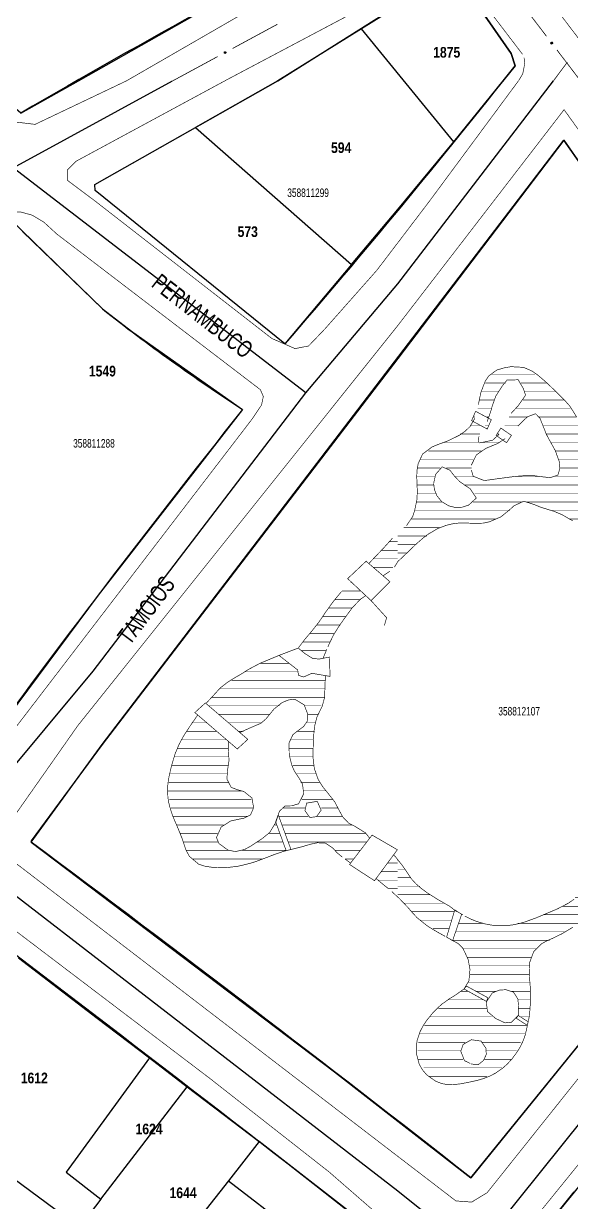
# Model space of a CAD drawing. Extents: x 200120 to 201962, y 4837541 to 4839252.
# Drawn here: x 201071.2 to 201200, y 4838482 to 4838759.2 of the extents above; entities that cross this region are included whole.
import ezdxf
from ezdxf.enums import TextEntityAlignment as Align

# ---------------------------------------------------------------- set-up
doc = ezdxf.new("R2010")
doc.units = 0
doc.header["$LTSCALE"] = 3
doc.header["$MEASUREMENT"] = 0
for name, color, linetype in [('CD-MALHA-LOTES', 40, 'CONTINUOUS'), ('CD_TXT_QUADRA', 7, 'CONTINUOUS'), ('HD-CURSO-PERENE', 170, 'CONTINUOUS'), ('HD-HACH-HIDROG', 160, 'CONTINUOUS'), ('HD-LAGOS-PERENE', 170, 'CONTINUOUS'), ('RU-QUADRAS', 210, 'CONTINUOUS'), ('SV-EIXO-RUA-PAV', 20, 'CONTINUOUS'), ('SV-PONTE-BUEIRO', 7, 'CONTINUOUS'), ('SV-RUA-PAVIM-S-GUIA-C-GUIA', 7, 'CONTINUOUS'), ('SV-TXT-RUA-PAV-S-GUIA-C-GUIA', 7, 'CONTINUOUS'), ('Th_NmrPort', 1, 'CONTINUOUS')]:
    doc.layers.add(name, color=color, linetype=linetype)
doc.styles.add('ARIAL', font='ARIAL.TTF')
doc.styles.get("Standard").update_dxf_attribs({"font": 'swisscbo.ttf'})

# ---------------------------------------------------------------- blocks, each defined once
blk = doc.blocks.new('*X11')
at = {"layer": 'HD-HACH-HIDROG', "const_width": 0.13}
for points in [[(201210.890618, 4838563.671278), (201214.92826, 4838563.671318)], [(201209.262786, 4838561.671228), (201215.197463, 4838561.671288)], [(201205.373453, 4838557.671124), (201212.091648, 4838557.671191)], [(201207.469318, 4838559.671177), (201213.652172, 4838559.671239)], [(201203.192215, 4838555.671069), (201210.48648, 4838555.671142)], [(201197.799749, 4838551.670949), (201206.778422, 4838551.671039)], [(201200.852047, 4838553.671012), (201208.764419, 4838553.671091)], [(201174.188808, 4838549.67068), (201174.506343, 4838549.670683)], [(201193.393474, 4838549.670872), (201204.535617, 4838549.670983)], [(201173.498357, 4838547.67064), (201179.138388, 4838547.670696)], [(201187.400069, 4838547.670779), (201201.772126, 4838547.670923)], [(201172.117454, 4838543.67056), (201194.9466, 4838543.670788)], [(201172.807906, 4838545.6706), (201198.464953, 4838545.670856)], [(201174.391255, 4838541.67055), (201191.741195, 4838541.670723)], [(201175.524446, 4838539.670528), (201190.546253, 4838539.670678)], [(201176.017243, 4838537.6705), (201190.222415, 4838537.670642)], [(201176.18825, 4838535.670469), (201190.18547, 4838535.670609)], [(201175.59253, 4838533.67043), (201190.285471, 4838533.670577)], [(201170.965045, 4838529.670317), (201179.391254, 4838529.670402)], [(201174.089612, 4838531.670382), (201175.780338, 4838531.670399)], [(201177.617227, 4838531.670417), (201182.226541, 4838531.670463)], [(201180.202134, 4838529.67041), (201180.202134, 4838529.67041)], [(201185.976041, 4838531.670501), (201190.385473, 4838531.670545)], [(201187.470831, 4838529.670483), (201190.365465, 4838529.670511)], [(201168.737535, 4838527.670262), (201180.079995, 4838527.670376)], [(201187.59671, 4838527.670451), (201190.367791, 4838527.670478)], [(201166.702279, 4838525.670209), (201181.318268, 4838525.670355)], [(201187.316739, 4838525.670415), (201187.316739, 4838525.670415)], [(201188.043168, 4838525.670422), (201190.076004, 4838525.670443)], [(201164.249134, 4838521.670118), (201189.147793, 4838521.670367)], [(201165.475707, 4838523.670164), (201189.658231, 4838523.670405)], [(201189.693796, 4838523.670406), (201189.693796, 4838523.670406)], [(201164.046543, 4838519.670083), (201175.062302, 4838519.670193)], [(201179.022817, 4838519.670233), (201188.137805, 4838519.670324)], [(201163.886682, 4838517.670049), (201174.041494, 4838517.67015)], [(201163.942699, 4838515.670016), (201174.563338, 4838515.670122)], [(201179.47287, 4838515.670172), (201185.852594, 4838515.670235)], [(201179.957822, 4838517.670209), (201187.127816, 4838517.670281)], [(201165.271744, 4838513.669997), (201183.688792, 4838513.670181)], [(201166.60079, 4838511.669977), (201180.188226, 4838511.670113)]]:
    blk.add_lwpolyline(points, dxfattribs=at)
blk = doc.blocks.new('*X10')
at = {"layer": 'HD-HACH-HIDROG', "const_width": 0.13}
for points in [[(201159.2, 4838562.400182), (201159.355709, 4838562.400184)], [(201159.2, 4838560.400149), (201160.84942, 4838560.400166)], [(201159.2, 4838558.400116), (201162.305499, 4838558.400147)], [(201159.2, 4838556.400083), (201164.392468, 4838556.400135)], [(201159.2, 4838554.40005), (201166.876711, 4838554.400127)], [(201160.583239, 4838552.400031), (201170.131177, 4838552.400126)], [(201162.429744, 4838550.400016), (201172.484427, 4838550.400117)], [(201164.57524, 4838548.400005), (201171.886285, 4838548.400078)], [(201167.47085, 4838546.400001), (201171.288142, 4838546.400039)]]:
    blk.add_lwpolyline(points, dxfattribs=at)
blk = doc.blocks.new('*X6')
at = {"layer": 'HD-HACH-HIDROG', "const_width": 0.13}
for points in [[(201181.263297, 4838676.720947), (201191.504645, 4838676.721049)], [(201179.778399, 4838674.720899), (201184.575349, 4838674.720947)], [(201188.154752, 4838674.720983), (201194.214347, 4838674.721043)], [(201178.461892, 4838670.72082), (201181.95884, 4838670.720855)], [(201178.936281, 4838672.720857), (201182.95182, 4838672.720898)], [(201188.693458, 4838670.720922), (201198.213136, 4838670.721017)], [(201188.984239, 4838672.720958), (201196.324748, 4838672.721031)], [(201177.987503, 4838668.720782), (201181.30473, 4838668.720815)], [(201186.923676, 4838668.720871), (201199.750488, 4838668.720999)], [(201176.93777, 4838666.720738), (201177.384666, 4838666.720743)], [(201180.005839, 4838666.720769), (201180.65062, 4838666.720776)], [(201185.393109, 4838666.720823), (201189.687095, 4838666.720866)], [(201192.431794, 4838666.720893), (201201.266702, 4838666.720982)], [(201173.842308, 4838662.720641), (201178.558237, 4838662.720689)], [(201176.187281, 4838664.720698), (201178.687444, 4838664.720723)], [(201179.704897, 4838664.720733), (201180.613048, 4838664.720742)], [(201182.539204, 4838662.720728), (201183.01848, 4838662.720733)], [(201184.31452, 4838664.720779), (201187.633991, 4838664.720812)], [(201185.463094, 4838662.720758), (201185.551422, 4838662.720759)], [(201193.358196, 4838664.72087), (201201.864667, 4838664.720955)], [(201194.138275, 4838662.720844), (201202.462632, 4838662.720928)], [(201170.028672, 4838660.72057), (201178.160821, 4838660.720652)], [(201178.361535, 4838660.720654), (201182.90588, 4838660.720699)], [(201184.726873, 4838660.720717), (201184.833616, 4838660.720718)], [(201195.167163, 4838660.720822), (201203.33575, 4838660.720903)], [(201166.348862, 4838658.7205), (201178.815669, 4838658.720625)], [(201196.19605, 4838658.720799), (201204.442165, 4838658.720881)], [(201163.898178, 4838654.72041), (201169.17781, 4838654.720463)], [(201164.440996, 4838656.720448), (201176.9411, 4838656.720573)], [(201170.589492, 4838654.720477), (201176.605097, 4838654.720537)], [(201196.975912, 4838656.720774), (201205.524571, 4838656.720859)], [(201197.324413, 4838654.720744), (201206.371236, 4838654.720835)], [(201163.705483, 4838652.720375), (201167.967912, 4838652.720418)], [(201172.656382, 4838652.720465), (201176.995404, 4838652.720508)], [(201186.699066, 4838652.720605), (201192.726532, 4838652.720665)], [(201196.28653, 4838652.720701), (201207.217902, 4838652.72081)], [(201163.678838, 4838650.720342), (201167.749503, 4838650.720382)], [(201163.700913, 4838648.720309), (201168.329875, 4838648.720355)], [(201174.790362, 4838650.720453), (201207.964442, 4838650.720785)], [(201177.295915, 4838648.720445), (201208.540692, 4838648.720757)], [(201163.585079, 4838646.720275), (201169.704711, 4838646.720336)], [(201176.907418, 4838646.720408), (201188.558516, 4838646.720525)], [(201189.447763, 4838646.720533), (201209.116942, 4838646.72073)], [(201163.144131, 4838644.720237), (201185.631742, 4838644.720462)], [(201195.331431, 4838644.720559), (201209.866815, 4838644.720705)], [(201160.554474, 4838640.720146), (201169.229822, 4838640.720232)], [(201162.376797, 4838642.720197), (201182.408975, 4838642.720397)], [(201199.512727, 4838642.720568), (201210.686333, 4838642.72068)], [(201203.256563, 4838640.720573), (201211.193359, 4838640.720652)], [(201159.2, 4838638.720099), (201166.067923, 4838638.720168)], [(201206.750353, 4838638.720575), (201209.817805, 4838638.720605)], [(201159.2, 4838636.720066), (201163.416993, 4838636.720108)], [(201159.2, 4838634.720033), (201161.308496, 4838634.720054)]]:
    blk.add_lwpolyline(points, dxfattribs=at)
blk = doc.blocks.new('*X3')
at = {"layer": 'HD-HACH-HIDROG', "const_width": 0.13}
for points in [[(201155.308321, 4838559.82006), (201159.2, 4838559.820099)], [(201156.78771, 4838561.820108), (201159.2, 4838561.820132)], [(201154.557353, 4838557.82002), (201159.2, 4838557.820066)], [(201156.952354, 4838555.820011), (201159.2, 4838555.820033)]]:
    blk.add_lwpolyline(points, dxfattribs=at)
blk = doc.blocks.new('*X2')
at = {"layer": 'HD-HACH-HIDROG', "const_width": 0.13}
for points in [[(201126.800136, 4838608.800899), (201133.644764, 4838608.800968)], [(201120.118152, 4838604.800766), (201142.128765, 4838604.800987)], [(201123.30951, 4838606.800831), (201135.723686, 4838606.800956)], [(201117.249306, 4838602.800705), (201142.054399, 4838602.800953)], [(201114.727354, 4838598.800614), (201131.47901, 4838598.800781)], [(201115.418902, 4838600.800653), (201141.980034, 4838600.800919)], [(201137.101599, 4838598.800837), (201141.210782, 4838598.800878)], [(201117.05919, 4838596.800604), (201128.97504, 4838596.800723)], [(201138.032415, 4838596.800814), (201140.44121, 4838596.800838)], [(201110.742413, 4838594.800508), (201114.294214, 4838594.800543)], [(201119.391027, 4838594.800594), (201127.126825, 4838594.800672)], [(201137.635236, 4838594.800777), (201139.967179, 4838594.8008)], [(201108.437948, 4838590.800419), (201118.953364, 4838590.800524)], [(201109.581443, 4838592.800463), (201116.623789, 4838592.800534)], [(201121.722863, 4838592.800585), (201122.978581, 4838592.800597)], [(201133.958534, 4838590.800674), (201139.37, 4838590.800728)], [(201135.499585, 4838592.800722), (201139.663328, 4838592.800764)], [(201107.331895, 4838588.800375), (201119.342172, 4838588.800495)], [(201133.551049, 4838588.800637), (201139.37, 4838588.800695)], [(201106.045857, 4838584.800296), (201119.340862, 4838584.800429)], [(201106.688876, 4838586.800335), (201119.45214, 4838586.800463)], [(201133.775052, 4838586.800606), (201139.37, 4838586.800662)], [(201134.436464, 4838584.80058), (201139.47039, 4838584.80063)], [(201105.634283, 4838582.800259), (201119.059089, 4838582.800393)], [(201135.263173, 4838582.800555), (201139.949161, 4838582.800602)], [(201105.331694, 4838580.800223), (201119.30185, 4838580.800362)], [(201136.376281, 4838580.800533), (201140.923532, 4838580.800579)], [(201105.029106, 4838578.800187), (201122.449121, 4838578.800361)], [(201105.441705, 4838576.800158), (201124.783675, 4838576.800351)], [(201136.609206, 4838576.800469), (201143.915141, 4838576.800542)], [(201137.05516, 4838578.800507), (201142.335381, 4838578.80056)], [(201105.876494, 4838574.800129), (201125.105316, 4838574.800321)], [(201132.074956, 4838574.800391), (201137.38508, 4838574.800444)], [(201141.184864, 4838574.800482), (201145.114885, 4838574.800521)], [(201106.311283, 4838572.8001), (201123.79318, 4838572.800275)], [(201130.926278, 4838572.800347), (201130.926627, 4838572.800347)], [(201131.218162, 4838572.800349), (201138.130004, 4838572.800419)], [(201140.196153, 4838572.800439), (201146.175873, 4838572.800499)], [(201107.135669, 4838570.800076), (201118.236322, 4838570.800187)], [(201107.968026, 4838568.800051), (201116.805388, 4838568.800139)], [(201128.779521, 4838568.800259), (201131.463357, 4838568.800286)], [(201130.208315, 4838570.800306), (201130.732861, 4838570.800312)], [(201131.951259, 4838570.800324), (201148.443691, 4838570.800489)], [(201132.684356, 4838568.800298), (201151.70095, 4838568.800488)], [(201108.736783, 4838566.800026), (201116.909391, 4838566.800107)], [(201126.084896, 4838566.800199), (201132.193852, 4838566.80026)], [(201133.417452, 4838566.800272), (201151.931465, 4838566.800458)], [(201109.426212, 4838564.8), (201119.604458, 4838564.800101)], [(201110.792576, 4838562.79998), (201127.507279, 4838562.800147)], [(201122.572104, 4838564.800131), (201132.924347, 4838564.800235)], [(201133.209937, 4838564.800237), (201133.221262, 4838564.800238)], [(201144.331112, 4838564.800349), (201150.393756, 4838564.800409)], [(201146.758134, 4838562.80034), (201148.856048, 4838562.800361)]]:
    blk.add_lwpolyline(points, dxfattribs=at)
blk = doc.blocks.new('*X1')
at = {"layer": 'HD-HACH-HIDROG', "const_width": 0.13}
for points in [[(201148.055912, 4838627.790371), (201148.38994, 4838627.790374)], [(201144.465066, 4838623.790269), (201150.502161, 4838623.79033)], [(201146.081267, 4838625.790318), (201150.519183, 4838625.790363)], [(201142.892318, 4838621.79022), (201148.52199, 4838621.790277)], [(201141.488203, 4838619.790173), (201146.992227, 4838619.790228)], [(201138.475879, 4838615.790077), (201144.305339, 4838615.790136)], [(201140.084089, 4838617.790126), (201145.648783, 4838617.790182)], [(201136.843058, 4838613.790028), (201143.291745, 4838613.790092)], [(201136.505125, 4838611.789992), (201142.37304, 4838611.79005)]]:
    blk.add_lwpolyline(points, dxfattribs=at)
blk = doc.blocks.new('*X0')
at = {"layer": 'HD-HACH-HIDROG', "const_width": 0.13}
for points in [[(201159.158555, 4838639.380199), (201159.2, 4838639.3802)], [(201155.359027, 4838635.380095), (201159.2, 4838635.380134)], [(201157.193511, 4838637.380147), (201159.2, 4838637.380167)], [(201153.449403, 4838633.380043), (201159.2, 4838633.380101)], [(201153.4036, 4838631.38001), (201158.098916, 4838631.380057)]]:
    blk.add_lwpolyline(points, dxfattribs=at)

msp = doc.modelspace()

# ---------------------------------------------------------------- linework, layer by layer
at = {"layer": 'CD-MALHA-LOTES'}
for p, q in [((201185.84, 4838752.2), (201174.07, 4838769.26)), ((201084.13, 4838745.75), (201117.33, 4838764.59)), ((201159.75, 4838763.66), (201150.66, 4838758.01)), ((201150.66, 4838758.01), (201130.96, 4838745.75)), ((201186.78, 4838749.31), (201185.84, 4838752.2)), ((201184.02, 4838745.75), (201186.78, 4838749.31))]:
    msp.add_line(p, q, dxfattribs=at)
at = {"layer": 'CD-MALHA-LOTES', "linetype": 'Continuous'}
for p, q in [((201172.42, 4838731.42), (201150.66, 4838758.01)), ((201070.55, 4838738.2), (201084.13, 4838745.75)), ((201130.96, 4838745.75), (201111.63, 4838734.82)), ((201172.42, 4838731.42), (201184.02, 4838745.75)), ((201089.02, 4838722.04), (201111.63, 4838734.82)), ((201111.63, 4838734.82), (201148.31, 4838702.55)), ((201198.29, 4838731.85), (201159.2, 4838680.46)), ((201279.53, 4838614.96), (201198.29, 4838731.85)), ((201159.2, 4838715.51), (201172.42, 4838731.42)), ((201087.91, 4838721.35), (201089.02, 4838722.04)), ((201087.99, 4838719.99), (201087.91, 4838721.35)), ((201132.63, 4838683.89), (201087.99, 4838719.99)), ((201148.31, 4838702.55), (201159.2, 4838715.51)), ((201070.94, 4838710.37), (201089.71, 4838692.14)), ((201148.31, 4838702.55), (201132.63, 4838683.89)), ((201089.71, 4838692.14), (201096.84, 4838686.65)), ((201096.84, 4838686.65), (201122.69, 4838668.49)), ((201159.2, 4838680.46), (201089.66, 4838589.67)), ((201122.69, 4838668.49), (201088.74, 4838624.86)), ((201088.74, 4838624.86), (201054.39, 4838578.81)), ((201176.41, 4838487.83), (201279.53, 4838614.96)), ((201089.66, 4838589.67), (201072.96, 4838567.06)), ((201072.96, 4838567.06), (201072.97, 4838566.75)), ((201072.97, 4838566.75), (201144.33, 4838512.73)), ((201070, 4838539.51), (201088.5, 4838525.39)), ((201088.5, 4838525.39), (201100.79, 4838516.03)), ((201100.79, 4838516.03), (201081.21, 4838489.15)), ((201100.79, 4838516.03), (201109.69, 4838509.25)), ((201031.2, 4838515.5), (201084.33, 4838476.23)), ((201144.33, 4838512.73), (201159.2, 4838501.16)), ((201089.34, 4838482.76), (201109.69, 4838509.25)), ((201109.69, 4838509.25), (201126.59, 4838496.36)), ((201159.2, 4838501.16), (201176.41, 4838487.83)), ((201126.59, 4838496.36), (201119.37, 4838487.14)), ((201159.2, 4838471.05), (201126.59, 4838496.36)), ((201081.21, 4838489.15), (201089.34, 4838482.76)), ((201119.37, 4838487.14), (201114.09, 4838480.41)), ((201119.37, 4838487.14), (201155.7, 4838459.14)), ((201089.34, 4838482.76), (201084.33, 4838476.23)), ((201191.07, 4838472.56), (201200.73, 4838484.5))]:
    msp.add_line(p, q, dxfattribs=at)
at = {"layer": 'HD-CURSO-PERENE', "const_width": 0.15}
for points in [[(201201.25, 4838666.77), (201199.66, 4838669.29), (201198.65, 4838670.43), (201196.55, 4838672.56), (201194.39, 4838674.62), (201193.26, 4838675.62), (201192.04, 4838676.64), (201190.79, 4838677.51), (201188.8, 4838678.39), (201185.83, 4838678.55), (201184.3, 4838678.29), (201182.53, 4838677.78), (201180.64, 4838676.41), (201179.77, 4838675.14), (201178.76, 4838672.55), (201178.15, 4838669.63)], [(201180.21, 4838665.61), (201181.02, 4838667.87), (201181.43, 4838669.33), (201182.27, 4838671.67), (201183.85, 4838674.1), (201184.9, 4838675.41), (201187.52, 4838675.47), (201188.75, 4838673.41), (201189.25, 4838671.84), (201187.56, 4838669.41), (201185.83, 4838667.54)], [(201177.37, 4838666.46), (201176.17, 4838664.45), (201175.07, 4838663.4), (201173.73, 4838662.45), (201171.03, 4838661.12), (201168.67, 4838660.26), (201167.24, 4838659.66), (201165.03, 4838658), (201164, 4838655.75), (201163.73, 4838654.27), (201163.66, 4838652.77), (201163.73, 4838650.76), (201163.79, 4838649.25), (201163.72, 4838647.34), (201163.18, 4838644.81), (201162.73, 4838643.36), (201161.27, 4838641.18)], [(201176.52, 4838654.24), (201176.93, 4838652.79), (201179.54, 4838651.77), (201181.72, 4838652.07), (201184.67, 4838652.47), (201186.85, 4838652.75), (201189.09, 4838652.93), (201191.19, 4838652.92), (201193.52, 4838652.62), (201195.03, 4838652.46), (201196.86, 4838653.05), (201197.33, 4838654.66), (201197.2, 4838656.19), (201196.25, 4838658.81), (201195.53, 4838660.12), (201194.78, 4838661.44), (201194.09, 4838662.78), (201193.48, 4838664.35), (201192.66, 4838666.4), (201191.61, 4838667.49), (201189.77, 4838666.8), (201188.61, 4838665.76), (201187.48, 4838664.58)], [(201183.03, 4838662.64), (201181.49, 4838661.25), (201178.42, 4838660.61)], [(201184.46, 4838661.64), (201182.71, 4838660.49), (201181.32, 4838659.92), (201179.92, 4838659.34), (201177.69, 4838657.8), (201176.49, 4838655.36)], [(201178.15, 4838660.65), (201178.28, 4838662.16)], [(201167.63, 4838651.12), (201167.83, 4838649.61), (201168.4, 4838648.21), (201169.52, 4838646.83), (201171.19, 4838645.82), (201172.66, 4838645.46), (201174.41, 4838645.52), (201175.85, 4838645.99), (201177.67, 4838647.65), (201176.22, 4838649.84), (201173.76, 4838651.53), (201172.56, 4838652.79), (201171.46, 4838654.21), (201169.65, 4838654.99), (201168.1, 4838653.23), (201167.66, 4838651.21)], [(201159.2, 4838632.72), (201161.36, 4838634.75), (201162.44, 4838635.8), (201163.54, 4838636.85), (201165.08, 4838638.2), (201166.28, 4838639.12), (201168.51, 4838640.45), (201170.68, 4838641.27), (201172.14, 4838641.61), (201173.64, 4838641.79), (201175.52, 4838641.78), (201177.03, 4838641.7), (201179.27, 4838641.76), (201180.74, 4838642.07), (201183.46, 4838643.24), (201185.35, 4838644.76), (201186.55, 4838645.85), (201188.84, 4838646.91), (201191.32, 4838646.13), (201192.7, 4838645.55), (201194.43, 4838645), (201195.87, 4838644.57), (201197.73, 4838643.8), (201200.35, 4838642.31)]]:
    msp.add_lwpolyline(points, dxfattribs=at)
at = {"layer": 'HD-LAGOS-PERENE', "const_width": 0.15}
for points in [[(201155.97, 4838636.02), (201157.94, 4838638.21)], [(201152.38, 4838632.26), (201155.97, 4838636.02)], [(201159.2, 4838632.72), (201158.4, 4838631.4)], [(201157.31, 4838630.42), (201155.73, 4838629.38)], [(201137.22, 4838614.29), (201139.15, 4838616.59), (201140.65, 4838618.5), (201141.5, 4838619.74), (201142.34, 4838620.99), (201144.06, 4838623.38), (201145.98, 4838625.69)], [(201151.68, 4838624.7), (201150.41, 4838623.87), (201148.47, 4838621.83), (201147.58, 4838620.62), (201146.28, 4838618.82), (201145.41, 4838617.59), (201144.05, 4838615.41), (201142.76, 4838612.7)], [(201135.78, 4838612.38), (201137.22, 4838614.29)], [(201131.26, 4838610.66), (201126.75, 4838608.78)], [(201142.51, 4838612.12), (201141.63, 4838610)], [(201126.75, 4838608.78), (201124.13, 4838607.39), (201122.86, 4838606.58), (201120.54, 4838605.2), (201119.21, 4838604.39), (201117.45, 4838603.02), (201115.44, 4838600.81), (201114.18, 4838599.48)], [(201141.98, 4838600.8), (201142.17, 4838605.91)], [(201122.05, 4838592.52), (201124.24, 4838593.52), (201127, 4838594.7), (201128.17, 4838595.7), (201130.08, 4838598.04), (201131.96, 4838599.55), (201133.48, 4838600.19), (201135.01, 4838600.34), (201137.19, 4838599.02), (201138.04, 4838596.77), (201137.96, 4838595.26), (201137, 4838593.89), (201135.73, 4838592.97), (201134.52, 4838592.01), (201133.62, 4838590.09), (201133.66, 4838587.3), (201134.25, 4838584.88), (201134.86, 4838583.5), (201136.04, 4838581.68), (201136.8, 4838580.38), (201137.06, 4838578.09), (201135.87, 4838575.76), (201134.24, 4838575.29), (201132.69, 4838575.26), (201131.36, 4838574.02), (201130.54, 4838571.47), (201129.09, 4838569.04), (201127.33, 4838567.6), (201125.77, 4838566.58), (201124.51, 4838565.75), (201123.19, 4838565.03), (201121.01, 4838564.52), (201119.25, 4838564.89), (201117.14, 4838566.42), (201116.55, 4838567.82), (201117.64, 4838570.29), (201119.89, 4838571.72), (201121.51, 4838572.08), (201122.99, 4838572.38), (201124.56, 4838573.14), (201125.29, 4838574.84), (201124.89, 4838577.14), (201122.99, 4838578.66), (201121.41, 4838579.09), (201120, 4838579.64), (201119, 4838581.59), (201119.18, 4838583.83), (201119.5, 4838585.93), (201119.34, 4838588.84), (201119.34, 4838590.34)], [(201151.59, 4838568.94), (201149.05, 4838570.51), (201147.68, 4838571.18), (201146.25, 4838572.68), (201145.45, 4838574.15), (201144.35, 4838576.25), (201142.5, 4838578.6), (201141.54, 4838579.77), (201140.47, 4838581.5), (201139.57, 4838584.07), (201139.25, 4838586.71), (201139.31, 4838589.71), (201139.46, 4838592.38), (201139.61, 4838593.88), (201140.16, 4838596.07), (201140.8, 4838597.45), (201141.47, 4838598.82), (201141.98, 4838600.8)], [(201112.14, 4838596.65), (201110.49, 4838594.27), (201109.29, 4838592.46), (201108.51, 4838591.16), (201107.77, 4838589.78), (201106.82, 4838587.53), (201105.97, 4838584.67), (201105.5, 4838582.69), (201105.22, 4838581.21), (201105.05, 4838579.72), (201105.12, 4838577.25), (201105.38, 4838575.77), (201105.78, 4838574.3), (201106.28, 4838572.87), (201106.9, 4838571.37), (201107.51, 4838569.99), (201108.43, 4838567.69), (201109.4, 4838564.85), (201110.17, 4838563.42), (201112.36, 4838561.57), (201113.8, 4838561.1), (201115.35, 4838560.86), (201117.6, 4838560.74), (201119.11, 4838560.78), (201121.62, 4838561.08), (201124.53, 4838561.78), (201125.96, 4838562.24), (201128.61, 4838563.23), (201130.01, 4838563.78), (201132.23, 4838564.55), (201135.14, 4838565.29), (201136.59, 4838565.65), (201138.8, 4838566.29), (201140.26, 4838566.6), (201142.16, 4838566.52), (201143.87, 4838565.4), (201144.9, 4838564.27), (201146.17, 4838563.21)], [(201140.1, 4838572.74), (201138.52, 4838572.55), (201137.36, 4838574.14), (201137.77, 4838575.93), (201140.25, 4838576.34), (201141.18, 4838574.28), (201140.1, 4838572.74)], [(201152.6, 4838567.67), (201151.59, 4838568.94)], [(201146.81, 4838562.76), (201148.11, 4838561.83)], [(201158.72, 4838563.25), (201158.23, 4838563.77)], [(201159.2, 4838562.59), (201158.72, 4838563.25)], [(201160.25, 4838561.31), (201159.2, 4838562.59)], [(201173.06, 4838550.38), (201171.42, 4838551.66), (201170.1, 4838552.42), (201168.77, 4838553.17), (201166.25, 4838554.75), (201164.57, 4838555.99), (201163.44, 4838556.99), (201162.42, 4838558.1), (201161.13, 4838560.03), (201160.25, 4838561.31)], [(201154.11, 4838558.2), (201155.77, 4838556.79), (201156.95, 4838555.86)], [(201157.83, 4838555.1), (201159.2, 4838553.82)], [(201159.2, 4838553.82), (201159.54, 4838553.53)], [(201159.54, 4838553.53), (201161.61, 4838551.36), (201162.59, 4838550.22), (201163.75, 4838548.97), (201166.09, 4838547.1), (201167.36, 4838546.29), (201168.66, 4838545.53), (201170.33, 4838544.6)], [(201200.67, 4838553.33), (201199.4, 4838552.43), (201196.74, 4838551.05), (201195.36, 4838550.46), (201193.14, 4838549.53), (201191.76, 4838548.95), (201189.14, 4838547.99), (201187.69, 4838547.59), (201186.22, 4838547.29), (201184.72, 4838547.11), (201182.68, 4838547.09), (201181.18, 4838547.25), (201179.7, 4838547.53), (201177.7, 4838548.12), (201176.3, 4838548.69), (201174.96, 4838549.36)], [(201171.65, 4838543.84), (201173.42, 4838542.9), (201174.54, 4838541.76), (201175.75, 4838539.16), (201176.18, 4838536.86), (201175.94, 4838534.15), (201174.77, 4838532.21), (201172.64, 4838530.71), (201171.36, 4838529.93), (201169.59, 4838528.66), (201168.47, 4838527.66), (201167.42, 4838526.58), (201165.95, 4838524.77), (201165.12, 4838523.51), (201164.44, 4838522.17), (201163.76, 4838520.13), (201163.54, 4838518.62), (201163.56, 4838517.1), (201164.25, 4838514.53), (201165.01, 4838513.2), (201166, 4838512.03), (201168.15, 4838510.51), (201169.59, 4838509.97), (201171.09, 4838509.69), (201173.71, 4838509.87), (201175.73, 4838510.25), (201178.01, 4838510.75), (201179.45, 4838511.19), (201180.85, 4838511.74), (201182.19, 4838512.43), (201183.86, 4838513.59), (201184.98, 4838514.59), (201186.01, 4838515.71), (201187.24, 4838517.36), (201188.03, 4838518.66), (201188.68, 4838520.02), (201189.19, 4838521.43), (201189.68, 4838523.62), (201190.18, 4838525.98), (201190.38, 4838528.68), (201190.39, 4838530.9), (201190.35, 4838532.88), (201190.23, 4838534.37), (201190.14, 4838535.87), (201190.24, 4838538.48), (201191.15, 4838540.98), (201193.08, 4838542.89), (201194.4, 4838543.6), (201195.8, 4838544.22), (201197.79, 4838545.19), (201200.36, 4838546.72)], [(201187.57, 4838528.21), (201187.53, 4838526), (201185.94, 4838524.41), (201184.43, 4838524.25), (201182.22, 4838525.28), (201180.29, 4838526.93), (201180.03, 4838529.17), (201181.41, 4838531.27), (201183.11, 4838531.96), (201184.61, 4838532.05), (201186.43, 4838531.48), (201187.46, 4838529.83), (201187.58, 4838528.32)], [(201176.26, 4838514.71), (201174.89, 4838515.36), (201174.02, 4838517.6), (201174.58, 4838519.18), (201176.52, 4838520.29), (201178.77, 4838519.97), (201179.92, 4838518.33), (201180.02, 4838516.83), (201179.36, 4838515.41), (201178.13, 4838514.43), (201176.45, 4838514.58)]]:
    msp.add_lwpolyline(points, dxfattribs=at)
at = {"layer": 'RU-QUADRAS', "color": 6, "linetype": 'Continuous'}
for points in [[(200967.15, 4838823.6), (201078.07, 4838902.72), (201138.41, 4838815.04), (201159.08, 4838786.7, 0.013299), (201070.55, 4838738.2), (201000.66, 4838798.16)], [(201087.91, 4838721.35), (201130.96, 4838745.75), (201170.59, 4838770.73, -0.291972), (201174.07, 4838769.26), (201185.84, 4838752.2), (201186.78, 4838749.31, -0.010308), (201132.63, 4838683.89), (201087.99, 4838719.99)], [(201072.97, 4838566.75), (201089.66, 4838589.67), (201198.29, 4838731.85), (201279.53, 4838614.96), (201176.41, 4838487.83, 0.00604)], [(200960.76, 4838655.48), (200978.08, 4838664.55), (201024.65, 4838691.01), (201068.01, 4838713.21), (201089.71, 4838692.14, 0.021883), (201122.69, 4838668.49, 0.010188), (201054.39, 4838578.81), (200984.82, 4838630.44), (200979, 4838635.24)], [(200975.48, 4838444.68), (201057.7, 4838549.09, -0.005107), (201162.8, 4838468.07), (201111.45, 4838401.73), (201082.22, 4838366.42), (201077.23, 4838366.18, 0.007816)]]:
    msp.add_lwpolyline(points, format="xyb", close=True, dxfattribs=at)
msp.add_lwpolyline([(201191.07, 4838472.56), (201293.59, 4838598.29), (201375.85, 4838487.86), (201302.69, 4838390.29), (201292.08, 4838399.24), (201289.78, 4838396.21)], close=True, dxfattribs=at)
at = {"layer": 'SV-EIXO-RUA-PAV', "const_width": 0.18}
for points in [[(201186.91, 4838765.77), (201194.19, 4838756.23)], [(201120.34, 4838753.37), (201130.9, 4838759.08)], [(201106.26, 4838745.76), (201116.82, 4838751.47)], [(201196.62, 4838753.05), (201202.08, 4838745.9)], [(201195.83, 4838745.78), (201198.82, 4838749.78)], [(201198.82, 4838749.78), (201199.09, 4838750.14)]]:
    msp.add_lwpolyline(points, dxfattribs=at)
at = {"layer": 'SV-EIXO-RUA-PAV'}
for points in [[(201195.41, 4838754.82), (201195.45, 4838754.82), (201195.5, 4838754.8), (201195.53, 4838754.78), (201195.55, 4838754.75), (201195.57, 4838754.72), (201195.58, 4838754.69), (201195.58, 4838754.65), (201195.58, 4838754.6), (201195.56, 4838754.56), (201195.54, 4838754.53), (201195.51, 4838754.51), (201195.49, 4838754.49), (201195.45, 4838754.48), (201195.41, 4838754.47), (201195.36, 4838754.48), (201195.32, 4838754.49), (201195.29, 4838754.51), (201195.27, 4838754.54), (201195.25, 4838754.57), (201195.23, 4838754.6), (201195.23, 4838754.65), (201195.24, 4838754.69), (201195.25, 4838754.73), (201195.27, 4838754.76), (201195.3, 4838754.79), (201195.33, 4838754.81), (201195.36, 4838754.82), (201195.41, 4838754.82)], [(201118.4, 4838752.45), (201118.42, 4838752.5), (201118.44, 4838752.53), (201118.46, 4838752.56), (201118.49, 4838752.58), (201118.52, 4838752.59), (201118.56, 4838752.6), (201118.6, 4838752.6), (201118.65, 4838752.58), (201118.69, 4838752.56), (201118.71, 4838752.54), (201118.73, 4838752.51), (201118.75, 4838752.47), (201118.75, 4838752.44), (201118.75, 4838752.4), (201118.74, 4838752.35), (201118.72, 4838752.31), (201118.69, 4838752.29), (201118.66, 4838752.27), (201118.63, 4838752.25), (201118.59, 4838752.25), (201118.55, 4838752.25), (201118.5, 4838752.26), (201118.47, 4838752.28), (201118.44, 4838752.31), (201118.42, 4838752.34), (201118.41, 4838752.37), (201118.4, 4838752.41), (201118.4, 4838752.45)]]:
    msp.add_lwpolyline(points, close=True, dxfattribs=at)
for points in [[(201195.23, 4838754.65), (201195.41, 4838754.47)], [(201195.23, 4838754.6), (201195.36, 4838754.48)], [(201195.24, 4838754.71), (201195.46, 4838754.48)], [(201195.24, 4838754.69), (201195.45, 4838754.48)], [(201195.24, 4838754.67), (201195.43, 4838754.47)], [(201195.24, 4838754.62), (201195.38, 4838754.48)], [(201195.24, 4838754.58), (201195.33, 4838754.49)], [(201195.25, 4838754.73), (201195.49, 4838754.49)], [(201195.25, 4838754.57), (201195.32, 4838754.49)], [(201195.26, 4838754.75), (201195.5, 4838754.5)], [(201195.27, 4838754.76), (201195.51, 4838754.51)], [(201195.29, 4838754.77), (201195.52, 4838754.52)], [(201195.3, 4838754.79), (201195.54, 4838754.53)], [(201195.32, 4838754.79), (201195.55, 4838754.55)], [(201195.33, 4838754.81), (201195.56, 4838754.56)], [(201195.35, 4838754.81), (201195.57, 4838754.58)], [(201195.36, 4838754.82), (201195.58, 4838754.6)], [(201195.38, 4838754.82), (201195.58, 4838754.63)], [(201195.41, 4838754.82), (201195.58, 4838754.65)], [(201195.43, 4838754.82), (201195.58, 4838754.68)], [(201195.45, 4838754.82), (201195.58, 4838754.69)], [(201195.48, 4838754.81), (201195.57, 4838754.71)], [(201195.5, 4838754.8), (201195.57, 4838754.72)], [(201118.4, 4838752.45), (201118.6, 4838752.6)], [(201118.4, 4838752.43), (201118.62, 4838752.59)], [(201118.4, 4838752.41), (201118.65, 4838752.58)], [(201118.41, 4838752.47), (201118.57, 4838752.59)], [(201118.41, 4838752.39), (201118.66, 4838752.57)], [(201118.41, 4838752.37), (201118.69, 4838752.56)], [(201118.42, 4838752.5), (201118.56, 4838752.6)], [(201118.42, 4838752.36), (201118.69, 4838752.55)], [(201118.42, 4838752.34), (201118.71, 4838752.54)], [(201118.43, 4838752.52), (201118.54, 4838752.59)], [(201118.43, 4838752.32), (201118.72, 4838752.52)], [(201118.44, 4838752.53), (201118.52, 4838752.59)], [(201118.44, 4838752.31), (201118.73, 4838752.51)], [(201118.46, 4838752.3), (201118.74, 4838752.49)], [(201118.47, 4838752.28), (201118.75, 4838752.47)], [(201118.49, 4838752.27), (201118.75, 4838752.45)], [(201118.5, 4838752.26), (201118.75, 4838752.44)], [(201118.53, 4838752.26), (201118.75, 4838752.41)], [(201118.55, 4838752.25), (201118.75, 4838752.4)], [(201118.57, 4838752.25), (201118.74, 4838752.37)], [(201118.59, 4838752.25), (201118.74, 4838752.35)], [(201118.61, 4838752.25), (201118.72, 4838752.33)], [(201118.63, 4838752.25), (201118.72, 4838752.31)], [(200740.43, 4838418.68), (200744.26, 4838423.37), (200804.51, 4838499.08), (200807.47, 4838502.79), (200835.22, 4838540.71), (200868.93, 4838580.25), (200913.13, 4838632.09), (200935.52, 4838655.84), (200962.67, 4838668.06), (201009.49, 4838693.84), (201068.69, 4838725.31), (201106.24, 4838745.75)], [(200812.11, 4838747.41), (200935.52, 4838655.84), (201053.59, 4838566.27), (201159.2, 4838484.72)], [(201137.55, 4838672.41), (201068.69, 4838725.31), (201044.44, 4838745.75)], [(201159.2, 4838698), (201195.81, 4838745.75)], [(201159.2, 4838446.2), (201177.48, 4838470.12), (201294.1, 4838615.32), (201399.83, 4838745.75)], [(200863.99, 4838323.33), (200864.1, 4838323.47), (200934.16, 4838411.73), (200959.61, 4838443.79), (200980.78, 4838471.06), (201053.59, 4838566.27), (201087.52, 4838606.99), (201137.55, 4838672.41), (201159.2, 4838698)], [(201159.2, 4838484.72), (201177.48, 4838470.12), (201299.51, 4838377.44), (201343.1, 4838344.03), (201420.38, 4838285.14), (201457.96, 4838256.72), (201545.91, 4838191.15), (201671.01, 4838097.85), (201794.58, 4838003.62), (201826, 4837978.03), (201890.94, 4837930.36), (201916.84, 4837911.41), (201928.24, 4837903.07), (201931.3, 4837900.83)]]:
    msp.add_lwpolyline(points, dxfattribs=at)
at = {"layer": 'SV-PONTE-BUEIRO', "const_width": 0.15}
for points in [[(201180.25, 4838663.88), (201176.57, 4838665.86), (201177.51, 4838668.06), (201181.2, 4838666.08)], [(201182.32, 4838662.39), (201184.8, 4838660.67), (201185.94, 4838662.39), (201183.46, 4838664.11)], [(201157.36, 4838627.98), (201152.92, 4838623.54), (201147.41, 4838628.71), (201151.75, 4838632.81)], [(201143.27, 4838605.72), (201139, 4838606.45), (201137.07, 4838605.59), (201135.85, 4838605.95), (201135.66, 4838607.23), (201131.26, 4838610.66), (201135.78, 4838612.38), (201137.39, 4838611.07), (201139.11, 4838609.98), (201140.65, 4838609.79), (201143.13, 4838610.27)], [(201111.47, 4838597.22), (201121.45, 4838588.66), (201123.92, 4838590.92), (201113.94, 4838599.48)], [(201130.47, 4838571.52), (201130.98, 4838572.95), (201131.09, 4838573.15), (201134.07, 4838565.02), (201132.95, 4838564.73)], [(201159.11, 4838564.96), (201153.72, 4838557.68), (201147.85, 4838561.5), (201153.16, 4838568.41)], [(201170.69, 4838544.4), (201172.61, 4838550.82), (201174.23, 4838549.79), (201172.1, 4838543.62)], [(201174.77, 4838532.21), (201175.36, 4838532.9), (201180.39, 4838530.16), (201180.06, 4838529.3), (201174.77, 4838532.23)], [(201187.53, 4838526), (201189.85, 4838524.51), (201189.69, 4838523.65), (201187.09, 4838525.32)]]:
    msp.add_lwpolyline(points, close=True, dxfattribs=at)
at = {"layer": 'SV-RUA-PAVIM-S-GUIA-C-GUIA', "const_width": 0.15}
for points in [[(201159.2, 4838782.56), (201095.38, 4838745.76)], [(201209.28, 4838745.78), (201186.09, 4838776.3)], [(201188.55, 4838752), (201172.9, 4838772.5)], [(201159.2, 4838767.3), (201118.53, 4838745.77)], [(201188.59, 4838747.39), (201189.04, 4838749.69), (201188.91, 4838751.24)], [(201053.67, 4838745.75), (201061.98, 4838738.82), (201067.5, 4838736.29), (201073.89, 4838735.53), (201095.36, 4838745.75)], [(201159.2, 4838707.68), (201154.26, 4838701.2), (201142.07, 4838687.44), (201138.22, 4838683.42), (201135.04, 4838682.8), (201129.56, 4838685.19), (201087.93, 4838717.55), (201081.45, 4838722.4), (201081.45, 4838724.77), (201083.57, 4838726.88), (201118.5, 4838745.75)], [(201187.58, 4838745.75), (201166.45, 4838717.2), (201159.2, 4838707.68)], [(201187.62, 4838745.8), (201188.59, 4838747.39)], [(201159.2, 4838688.22), (201198.32, 4838738.98), (201206.48, 4838727.61), (201283.11, 4838620.89), (201284.06, 4838617.27), (201284.22, 4838614.96), (201282.98, 4838612.19), (201280.83, 4838608.34), (201277.02, 4838602.92), (201234.3, 4838552.08), (201207.76, 4838518.82), (201195.87, 4838503.93), (201180.22, 4838484.32), (201176.59, 4838482.11), (201172.88, 4838482.38), (201166.68, 4838487.14), (201159.2, 4838492.87)], [(201159.2, 4838492.87), (201140.25, 4838507.41), (201069.25, 4838561.87), (201067.46, 4838563.24), (201066.71, 4838563.82), (201065.97, 4838564.39), (201065.23, 4838565.38), (201065.27, 4838566.68), (201065.68, 4838568.16), (201083.95, 4838594.17), (201159.2, 4838688.22)], [(201152.92, 4838623.54), (201156.58, 4838619.51), (201156.04, 4838617.69)], [(201377.15, 4838480.51), (201378.5, 4838483.44), (201378.56, 4838487.2), (201377.51, 4838490.93), (201347.19, 4838530.15), (201296.3, 4838602.06), (201294.12, 4838602.97), (201292.29, 4838602.55), (201290.82, 4838600.86), (201207.88, 4838498.59), (201190.15, 4838476.72)], [(201159.2, 4838458.22), (201098.24, 4838381.62), (201086.74, 4838367.83), (201082.9, 4838364.46), (201079.76, 4838363.49), (201074.92, 4838363.98), (201070.9, 4838365.65), (200974.84, 4838439.68), (200972.03, 4838441.73), (200971.31, 4838443.06), (200971.05, 4838444.46), (200971.22, 4838446.39), (200972.56, 4838448.48), (200984.49, 4838464.43), (201005.96, 4838490.69), (201053.47, 4838551.37), (201054.9, 4838552.09), (201058, 4838552.24), (201061.96, 4838551.46), (201114.93, 4838511.24), (201142.98, 4838489.25), (201158.81, 4838475.49), (201159.2, 4838475.21)]]:
    msp.add_lwpolyline(points, dxfattribs=at)
msp.add_lwpolyline([(201054.88, 4838576.94), (201052.75, 4838576.99), (201048.99, 4838577.41), (200982.58, 4838628.35), (200953.38, 4838650.34), (200952.3, 4838651.31), (200951.61, 4838653.33), (200952.71, 4838655.7), (200955.98, 4838657.87), (200967.92, 4838663.76), (201047.33, 4838707.12), (201058.51, 4838712.76), (201064.9, 4838714.64), (201068.18, 4838714.96), (201070.65, 4838714.89), (201073.2, 4838714.17), (201075.96, 4838712.52), (201078.98, 4838709.75), (201126.88, 4838673.14), (201127.57, 4838671.53), (201127.15, 4838669.53), (201125.02, 4838666.35), (201056.83, 4838577.45)], close=True, dxfattribs=at)

# ---------------------------------------------------------------- block references
at = {"layer": 'HD-CURSO-PERENE'}
msp.add_blockref('*X6', (0, 0), dxfattribs=at)
at = {"layer": 'HD-LAGOS-PERENE'}
for name in ['*X0', '*X1', '*X2', '*X11', '*X3', '*X10']:
    msp.add_blockref(name, (0, 0), dxfattribs=at)

# ---------------------------------------------------------------- texts
at = {"layer": 'CD_TXT_QUADRA', "color": 7, "linetype": 'Continuous', "style": 'ARIAL', "width": 0.7}
for s, p in [('358811299', (201133.21, 4838718.45)), ('358811288', (201082.84, 4838659.53)), ('358812107', (201182.86, 4838596.54))]:
    msp.add_text(s, height=2, dxfattribs=at).set_placement(p)
at = {"layer": 'SV-TXT-RUA-PAV-S-GUIA-C-GUIA', "style": 'ARIAL', "width": 0.7}
for s, rotation, p in [('PERNAMBUCO', 322, (201101, 4838697.52)), ('TAMOIOS', 53, (201096.17, 4838612.9))]:
    msp.add_text(s, height=4, rotation=rotation, dxfattribs=at).set_placement(p)
at = {"layer": 'Th_NmrPort', "color": 1}
for s, p in [('1875', (201167.52, 4838752.47)), ('594', (201143.5, 4838730.05)), ('573', (201121.51, 4838710.3)), ('1549', (201086.53, 4838677.51)), ('1612', (201070.51, 4838511.3)), ('1624', (201097.51, 4838499.3)), ('1644', (201105.51, 4838484.3))]:
    msp.add_text(s, height=2.5, dxfattribs=at).set_placement(p, align=Align.MIDDLE_LEFT)

doc.saveas('drawing.dxf')
